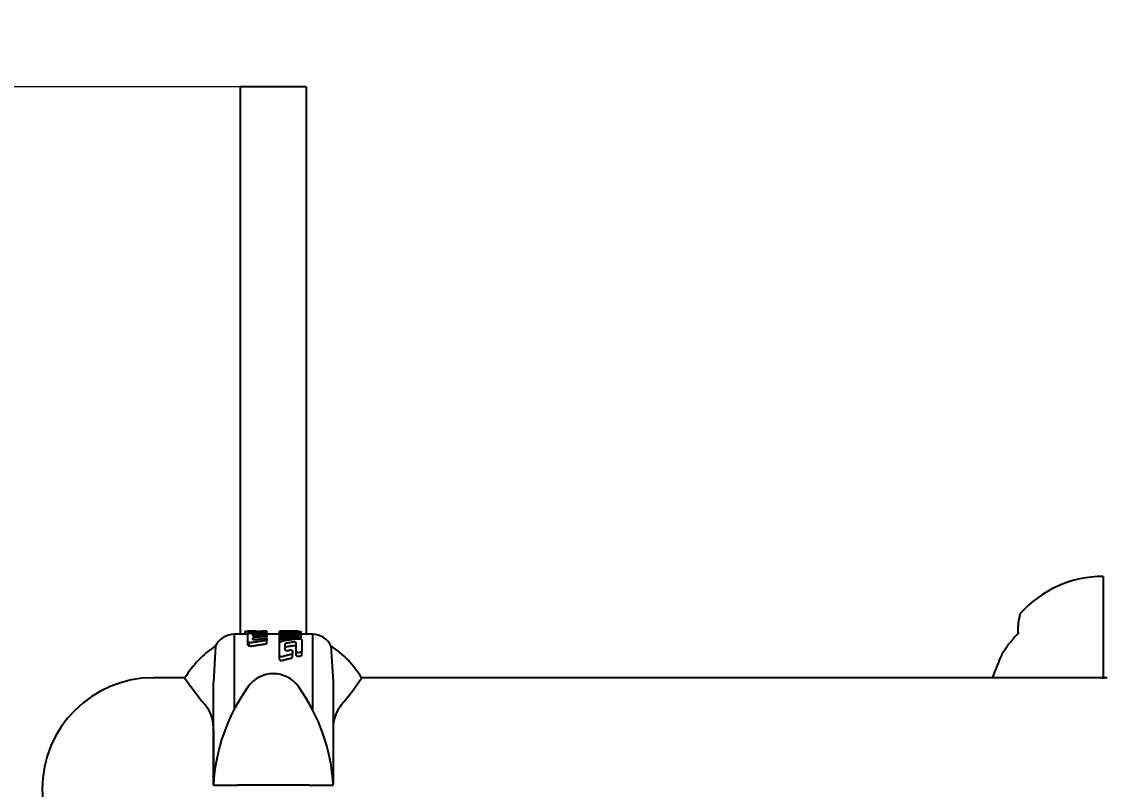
# Model space of a CAD drawing. Header units: millimetres. Extents: x -3135 to 2520, y -2914 to 2305.
# Drawn here: x -790 to -263, y 465 to 837 of the extents above; entities that cross this region are included whole.
import ezdxf

# ---------------------------------------------------------------- set-up
doc = ezdxf.new("R2010")
doc.units = ezdxf.units.MM
for name, color, linetype in [('DIKOM_ЗОНА', 80, 'Continuous'), ('DIKOM_ОБЪЕКТ', 7, 'Continuous'), ('DIKOM_РАЗМЕР_ЗОНА', 7, 'Continuous'), ('DIKOM_РАЗМЕР_ОБЪЕКТА', 7, 'Continuous')]:
    doc.layers.add(name, color=color, linetype=linetype)
doc.styles.add('style1', font='arial.ttf', dxfattribs={"width": 0.8})
doc.dimstyles.new('1-50', dxfattribs={"dimtxt": 300, "dimasz": 200, "dimexe": 100, "dimexo": 0, "dimgap": 100, "dimtad": 1, "dimdec": 0, "dimtxsty": 'style1', "dimcen": 0, "dimclrd": 7, "dimclre": 7, "dimadec": 1, "dimazin": 2, "dimtfac": 1, "dimtdec": 0, "dimtmove": 0, "dimatfit": 3, "dimfxl": 0, "dimlwd": 25, "dimlwe": 18, "dimarcsym": 0})

# ---------------------------------------------------------------- blocks, each defined once
blk = doc.blocks.new('*D11')
at = {"layer": 'Defpoints', "color": 0, "transparency": 16777216}
for p in [(-667.74, 805.45), (-1097.84, -794.55), (-651.74, -794.55)]:
    blk.add_point(p, dxfattribs=at)
at = {"layer": 'DIKOM_РАЗМЕР_ОБЪЕКТА', "color": 7, "lineweight": 18, "transparency": 16777216}
for p, q in [((-667.74, 805.45), (-1197.84, 805.45)), ((-651.74, -794.55), (-1197.84, -794.55))]:
    blk.add_line(p, q, dxfattribs=at)
at = {"layer": 'DIKOM_РАЗМЕР_ОБЪЕКТА', "color": 7, "lineweight": 25, "transparency": 16777216}
blk.add_line((-1097.84, 605.45), (-1097.84, -594.55), dxfattribs=at)
at = {"layer": 'DIKOM_РАЗМЕР_ОБЪЕКТА', "color": 7, "transparency": 16777216}
for points in [[(-1131.17, 605.45), (-1064.51, 605.45), (-1097.84, 805.45)], [(-1131.17, -594.55), (-1064.51, -594.55), (-1097.84, -794.55)]]:
    blk.add_solid(points, dxfattribs=at)
at = {"layer": 'DIKOM_РАЗМЕР_ОБЪЕКТА', "color": 0, "transparency": 16777216, "insert": (-1351.01, -112.02), "char_height": 300, "attachment_point": 5, "rotation": 90, "style": 'style1'}
blk.add_mtext('1600', dxfattribs=at)
blk = doc.blocks.new('*D12')
at = {"layer": 'Defpoints', "color": 0, "transparency": 16777216}
for p in [(-715.74, 2305.45), (-2685, -2294.55), (-715.74, -2294.55)]:
    blk.add_point(p, dxfattribs=at)
at = {"layer": 'DIKOM_РАЗМЕР_ЗОНА', "color": 7, "lineweight": 18, "transparency": 16777216}
for p, q in [((-715.74, 2305.45), (-2785, 2305.45)), ((-715.74, -2294.55), (-2785, -2294.55))]:
    blk.add_line(p, q, dxfattribs=at)
at = {"layer": 'DIKOM_РАЗМЕР_ЗОНА', "color": 7, "lineweight": 25, "transparency": 16777216}
blk.add_line((-2685, 2105.45), (-2685, -2094.55), dxfattribs=at)
at = {"layer": 'DIKOM_РАЗМЕР_ЗОНА', "color": 7, "transparency": 16777216}
for points in [[(-2718.33, 2105.45), (-2651.67, 2105.45), (-2685, 2305.45)], [(-2718.33, -2094.55), (-2651.67, -2094.55), (-2685, -2294.55)]]:
    blk.add_solid(points, dxfattribs=at)
at = {"layer": 'DIKOM_РАЗМЕР_ЗОНА', "color": 0, "transparency": 16777216, "insert": (-2938.17, 51.55), "char_height": 300, "attachment_point": 5, "rotation": 90, "style": 'style1'}
blk.add_mtext('4600', dxfattribs=at)

msp = doc.modelspace()

# ---------------------------------------------------------------- linework, layer by layer
at = {"layer": 'DIKOM_ЗОНА', "color": 3, "lineweight": 15}
msp.add_lwpolyline([(-779.74, -2294.55), (-651.74, -2294.55, 0.154428), (211.08, -2021.55, -0.154428), (498.69, -1930.55), (1020.26, -1930.55, 0.414214), (2520.26, -430.55), (2520.26, 441.45, 0.414214), (1020.26, 1941.45), (498.69, 1941.45, -0.154428), (211.08, 2032.45, 0.154428), (-651.74, 2305.45), (-779.74, 2305.45, 0.414214), (-2279.74, 805.45), (-2279.74, -794.55, 0.414214), (-779.74, -2294.55)], format="xyb", dxfattribs=at)
at = {"layer": 'DIKOM_ОБЪЕКТ'}
for p, q in [((-683.74, 805.45), (-683.74, 540.45)), ((-651.74, 805.45), (-683.74, 805.45)), ((-651.74, 805.45), (-651.74, 540.45)), ((-265.74, 568.45), (-265.74, 518.92)), ((-680.08, 540.45), (-686.74, 540.45)), ((-686.74, 540.45), (-686.74, 504.28)), ((-681.36, 540.45), (-681.36, 540.79)), ((-681.35, 540.45), (-681.35, 541.82)), ((-680.08, 541.44), (-680.08, 541.95)), ((-680.08, 540.77), (-680.08, 541.44)), ((-680.08, 537.02), (-680.08, 540.77)), ((-676.5, 541.95), (-680.05, 541.95)), ((-679.37, 540.94), (-679.37, 541.26)), ((-677.77, 541.76), (-677.77, 541.94)), ((-677.77, 540.28), (-677.77, 540.05)), ((-677.77, 538.56), (-677.77, 538.22)), ((-673.25, 541.29), (-673.25, 541.47)), ((-670.81, 541.95), (-673.13, 541.95)), ((-673.12, 541.95), (-673.12, 541.83)), ((-671.52, 541.35), (-671.52, 541.62)), ((-670.81, 541.95), (-670.81, 541.78)), ((-670.81, 541.22), (-670.81, 541.78)), ((-670.81, 541.22), (-670.81, 541.04)), ((-670.81, 540), (-670.81, 541.04)), ((-664.81, 540.45), (-670.81, 540.45)), ((-670.81, 540), (-670.81, 539.7)), ((-670.81, 538.15), (-670.81, 539.7)), ((-670.81, 538.15), (-670.81, 537.73)), ((-670.81, 538.15), (-670.81, 538.15)), ((-670.81, 536.14), (-670.81, 537.73)), ((-670.8, 540.45), (-670.8, 541.53)), ((-664.81, 541.1), (-664.81, 541.5)), ((-664.81, 539.58), (-664.81, 541.1)), ((-664.8, 541.87), (-664.8, 541.95)), ((-662.49, 541.95), (-664.8, 541.95)), ((-664.8, 541.52), (-664.8, 541.87)), ((-664.8, 539.64), (-664.8, 540.07)), ((-664.8, 538.68), (-664.8, 539.64)), ((-664.8, 538.23), (-664.8, 538.66)), ((-664.8, 536.66), (-664.8, 538.23)), ((-664.09, 541.6), (-664.09, 541.8)), ((-655.54, 541.95), (-658.51, 541.95)), ((-655.53, 541.86), (-655.53, 541.95)), ((-655.53, 539.47), (-655.53, 539.09)), ((-655.53, 538.3), (-655.53, 539.09)), ((-654.27, 541.81), (-654.27, 541.67)), ((-654.27, 540.78), (-654.27, 541.67)), ((-654.25, 540.75), (-654.25, 540.4)), ((-648.74, 540.45), (-654.25, 540.45)), ((-654.25, 538.87), (-654.25, 540.4)), ((-653.95, 537.68), (-653.95, 532.26)), ((-648.74, 540.45), (-648.74, 504.28)), ((-695.7, 534.91), (-696.74, 517.18)), ((-680.08, 535.41), (-680.08, 537.02)), ((-679.37, 534.86), (-679.37, 536.48)), ((-664.8, 530.22), (-664.8, 536.06)), ((-662.1, 535.7), (-662.1, 533.12)), ((-658.38, 532.32), (-658.38, 531.27)), ((-656.65, 532.11), (-656.65, 536.27)), ((-653.95, 530.54), (-653.95, 532.26)), ((-639.79, 534.91), (-638.74, 517.52)), ((-664.8, 528.44), (-664.8, 530.22)), ((-658.38, 529.52), (-658.38, 531.27)), ((-656.65, 530.38), (-656.65, 532.11)), ((-710.45, 519.45), (-725.74, 519.45)), ((-696.74, 517.52), (-696.74, 517.52)), ((-696.74, 467.45), (-696.74, 517.18)), ((-638.74, 517.52), (-638.74, 467.95)), ((-263.74, 519.45), (-625.04, 519.45)), ((-696.74, 494.39), (-696.74, 467.45)), ((-696.74, 467.45), (-688.21, 467.45)), ((-688.21, 467.45), (-685.13, 467.45)), ((-674.74, 467.45), (-685.13, 467.45)), ((-660.74, 467.45), (-674.74, 467.45)), ((-650.36, 467.45), (-660.74, 467.45)), ((-650.36, 467.45), (-647.28, 467.45)), ((-647.28, 467.45), (-638.74, 467.45))]:
    msp.add_line(p, q, dxfattribs=at)
for centre, radius, start, end in [((-265.74, 514.54), 53.91, 90, 138.075), ((-686.74, 530.45), 10, 90, 153.5323), ((-648.74, 530.45), 10, 26.4555, 90), ((-667.75, 493.46), 50, 123.9881, 148.8708), ((-667.72, 493.47), 49.97, 31.1264, 56.0181), ((-725.74, 465.45), 54, 90, 270), ((-603.74, 589.85), 128, 213.4484, 220.6567), ((-667.74, 506.36), 15, 35.7532, 144.2468), ((-731.74, 589.85), 128, 319.3433, 326.5516), ((-606.88, 462.54), 90, 144.2468, 176.8686), ((-728.61, 462.54), 90, 3.1314, 35.7532), ((-713.74, 495.38), 17, 0, 40.6567), ((-621.74, 495.38), 17, 139.3433, 180), ((-696.24, 467.95), 0.5, 269.9998, 270)]:
    msp.add_arc(centre, radius, start, end, dxfattribs=at)
at = {"layer": 'DIKOM_ОБЪЕКТ', "extrusion": (0, 0, -1)}
for centre, major_axis, start_param, end_param in [((-699.92, 506.12), (-0.375, -0.33), 6.283162, 6.283174), ((-635.57, 506.12), (0.375, -0.33), 0.000014, 0.000025)]:
    msp.add_ellipse(centre, major_axis=major_axis, ratio=0.651867, start_param=start_param, end_param=end_param, dxfattribs=at)
at = {"layer": 'DIKOM_ОБЪЕКТ'}
for points, knots in [([(-305.85, 550.56), (-305.96, 550.22), (-306.06, 549.88), (-306.31, 548.95), (-306.44, 548.35), (-306.68, 547.1), (-306.78, 546.44), (-306.92, 545.1), (-306.97, 544.41), (-307.01, 543.04), (-307, 542.35), (-306.95, 541.36), (-306.93, 541.06), (-306.91, 540.75)], [2.687971, 2.687971, 2.687971, 2.687971, 19.440816, 19.440816, 48.364958, 48.364958, 79.796796, 79.796796, 112.396796, 112.396796, 144.996796, 144.996796, 159.306741, 159.306741, 159.306741, 159.306741]), ([(-680.08, 541.87), (-680.27, 541.88), (-680.58, 541.88), (-680.9, 541.87), (-681.07, 541.86), (-681.17, 541.86), (-681.24, 541.85), (-681.3, 541.84), (-681.34, 541.83), (-681.35, 541.83), (-681.35, 541.82)], [0, 0, 0, 0, 3.632025, 5.197401, 6.539165, 7.46166, 8.196985, 8.858964, 10.312484, 11, 11, 11, 11]), ([(-679.37, 541.26), (-679.49, 541.27), (-679.6, 541.28), (-679.79, 541.31), (-679.87, 541.33), (-680.04, 541.38), (-680.08, 541.41), (-680.08, 541.44)], [0, 0, 0, 0, 0.000419132, 0.000419132, 0.000838263, 0.000838263, 0.001676527, 0.001676527, 0.001676527, 0.001676527]), ([(-680.08, 540.77), (-680.08, 540.81), (-680.02, 540.84), (-679.79, 540.9), (-679.63, 540.92), (-679.44, 540.93)], [0, 0, 0, 0, 0.00060095, 0.00060095, 0.0012019, 0.0012019, 0.0012019, 0.0012019]), ([(-677.64, 541.26), (-677.92, 541.25), (-678.21, 541.24), (-678.66, 541.23), (-678.81, 541.24), (-679.1, 541.25), (-679.24, 541.25), (-679.37, 541.26)], [0, 0, 0, 0, 0.000885067, 0.000885067, 0.001327601, 0.001327601, 0.001770134, 0.001770134, 0.001770134, 0.001770134]), ([(-677.77, 541.94), (-677.77, 541.95), (-677.71, 541.95), (-677.49, 541.95), (-677.32, 541.95), (-677.14, 541.95)], [0, 0, 0, 0, 0.000594862, 0.000594862, 0.001189725, 0.001189725, 0.001189725, 0.001189725]), ([(-676.41, 541.69), (-676.48, 541.68), (-676.62, 541.68), (-676.88, 541.68), (-677.12, 541.69), (-677.35, 541.7), (-677.55, 541.71), (-677.69, 541.73), (-677.76, 541.75), (-677.77, 541.76), (-677.77, 541.76)], [0, 0, 0, 0, 1.334051, 2.464762, 4.304737, 5.503522, 6.96176, 8.665625, 10.070351, 11, 11, 11, 11]), ([(-677.14, 540.48), (-677.33, 540.46), (-677.49, 540.43), (-677.71, 540.37), (-677.77, 540.33), (-677.77, 540.28)], [0, 0, 0, 0, 0.000603156, 0.000603156, 0.001206312, 0.001206312, 0.001206312, 0.001206312]), ([(-677.77, 540.05), (-677.77, 540.03), (-677.76, 540.01), (-677.74, 539.98), (-677.69, 539.95), (-677.63, 539.93), (-677.53, 539.89), (-677.38, 539.86), (-677.18, 539.83), (-676.98, 539.81), (-676.81, 539.81), (-676.69, 539.81), (-676.56, 539.81), (-676.46, 539.82), (-676.41, 539.83)], [0, 0, 0, 0, 1.285823, 2.18025, 3.093732, 4.152977, 5.395915, 7.249914, 8.788795, 10.869138, 11.903143, 12.754983, 13.581032, 15, 15, 15, 15]), ([(-677.14, 538.84), (-677.33, 538.82), (-677.49, 538.78), (-677.71, 538.68), (-677.77, 538.62), (-677.77, 538.56)], [0, 0, 0, 0, 0.000612026, 0.000612026, 0.001224052, 0.001224052, 0.001224052, 0.001224052]), ([(-677.77, 538.22), (-677.77, 538.2), (-677.76, 538.17), (-677.74, 538.13), (-677.7, 538.09), (-677.63, 538.05), (-677.54, 538.01), (-677.46, 537.97), (-677.36, 537.95), (-677.19, 537.91), (-676.99, 537.89), (-676.81, 537.88), (-676.68, 537.88), (-676.55, 537.89), (-676.45, 537.9), (-676.41, 537.91)], [0, 0, 0, 0, 1.411437, 2.25127, 3.243114, 4.541503, 5.986024, 6.936828, 7.735311, 9.108762, 11.809081, 12.74053, 13.596043, 14.787955, 16, 16, 16, 16]), ([(-674.48, 541.95), (-674.41, 541.95), (-674.33, 541.95), (-674.17, 541.95), (-674.09, 541.95), (-673.85, 541.95), (-673.69, 541.95), (-673.42, 541.95), (-673.31, 541.95), (-673.16, 541.95), (-673.12, 541.95), (-673.12, 541.95)], [0, 0, 0, 0, 0.00024185, 0.00024185, 0.0004837, 0.0004837, 0.0009674, 0.0009674, 0.0014511, 0.0014511, 0.0019348, 0.0019348, 0.0019348, 0.0019348]), ([(-673.12, 541.83), (-673.12, 541.82), (-673.18, 541.8), (-673.4, 541.78), (-673.57, 541.77), (-673.75, 541.77)], [0, 0, 0, 0, 0.000595571, 0.000595571, 0.001191142, 0.001191142, 0.001191142, 0.001191142]), ([(-671.52, 541.62), (-671.75, 541.59), (-672, 541.56), (-672.58, 541.51), (-672.9, 541.49), (-673.25, 541.47)], [0, 0, 0, 0, 0.00112198, 0.00112198, 0.002243959, 0.002243959, 0.002243959, 0.002243959]), ([(-672.18, 541.35), (-672.1, 541.35), (-672.02, 541.35), (-671.86, 541.36), (-671.78, 541.36), (-671.54, 541.35), (-671.38, 541.35), (-671.11, 541.32), (-671, 541.31), (-670.85, 541.27), (-670.81, 541.25), (-670.81, 541.22)], [0, 0, 0, 0, 0.000242638, 0.000242638, 0.000485275, 0.000485275, 0.000970551, 0.000970551, 0.001455826, 0.001455826, 0.001941102, 0.001941102, 0.001941102, 0.001941102]), ([(-672.18, 540.21), (-672.1, 540.21), (-672.02, 540.22), (-671.86, 540.22), (-671.78, 540.22), (-671.62, 540.22), (-671.54, 540.21), (-671.38, 540.2), (-671.31, 540.19), (-671.11, 540.16), (-671, 540.14), (-670.85, 540.07), (-670.81, 540.04), (-670.81, 540)], [0, 0, 0, 0, 0.000244316, 0.000244316, 0.000488632, 0.000488632, 0.000732947, 0.000732947, 0.000977263, 0.000977263, 0.001465895, 0.001465895, 0.001954526, 0.001954526, 0.001954526, 0.001954526]), ([(-672.18, 538.45), (-672.1, 538.46), (-672.02, 538.46), (-671.86, 538.47), (-671.77, 538.47), (-671.53, 538.46), (-671.37, 538.44), (-671.1, 538.38), (-671, 538.34), (-670.89, 538.27), (-670.86, 538.25), (-670.82, 538.2), (-670.81, 538.18), (-670.81, 538.15)], [0, 0, 0, 0, 0.000246926, 0.000246926, 0.000493852, 0.000493852, 0.000987704, 0.000987704, 0.001481555, 0.001481555, 0.001728481, 0.001728481, 0.001975407, 0.001975407, 0.001975407, 0.001975407]), ([(-670.81, 541.78), (-670.81, 541.75), (-670.88, 541.73), (-671.14, 541.67), (-671.31, 541.64), (-671.52, 541.62)], [0, 0, 0, 0, 0.001073173, 0.001073173, 0.002146347, 0.002146347, 0.002146347, 0.002146347]), ([(-670.81, 541.04), (-670.81, 541.01), (-670.87, 540.97), (-671.1, 540.92), (-671.26, 540.9), (-671.45, 540.89)], [0, 0, 0, 0, 0.000600142, 0.000600142, 0.001200284, 0.001200284, 0.001200284, 0.001200284]), ([(-670.81, 539.7), (-670.81, 539.67), (-670.83, 539.65), (-670.89, 539.6), (-670.93, 539.58), (-671.1, 539.51), (-671.26, 539.48), (-671.45, 539.46)], [0, 0, 0, 0, 0.000303671, 0.000303671, 0.000607343, 0.000607343, 0.001214685, 0.001214685, 0.001214685, 0.001214685]), ([(-670.81, 537.73), (-670.81, 537.69), (-670.83, 537.66), (-670.88, 537.59), (-670.93, 537.56), (-671.09, 537.47), (-671.26, 537.42), (-671.45, 537.4)], [0, 0, 0, 0, 0.00030952, 0.00030952, 0.00061904, 0.00061904, 0.001238079, 0.001238079, 0.001238079, 0.001238079]), ([(-664.81, 541.5), (-664.81, 541.52), (-664.75, 541.54), (-664.53, 541.58), (-664.36, 541.59), (-663.99, 541.6), (-663.78, 541.6), (-663.49, 541.6), (-663.4, 541.59), (-663.23, 541.59), (-663.15, 541.58), (-663.08, 541.57)], [0, 0, 0, 0, 0.000596609, 0.000596609, 0.001193218, 0.001193218, 0.001789827, 0.001789827, 0.002088132, 0.002088132, 0.002386436, 0.002386436, 0.002386436, 0.002386436]), ([(-664.51, 540.99), (-664.6, 541), (-664.68, 541.02), (-664.78, 541.06), (-664.81, 541.08), (-664.81, 541.1)], [0, 0, 0, 0, 0.000401808, 0.000401808, 0.0008036159, 0.0008036159, 0.0008036159, 0.0008036159]), ([(-664.09, 541.8), (-664.21, 541.8), (-664.32, 541.81), (-664.51, 541.82), (-664.59, 541.83), (-664.76, 541.85), (-664.8, 541.86), (-664.8, 541.87)], [0, 0, 0, 0, 0.000413862, 0.000413862, 0.000827723, 0.000827723, 0.001655447, 0.001655447, 0.001655447, 0.001655447]), ([(-664.8, 540.07), (-664.8, 540.12), (-664.74, 540.16), (-664.51, 540.23), (-664.35, 540.26), (-664.16, 540.28)], [0, 0, 0, 0, 0.000604149, 0.000604149, 0.001208299, 0.001208299, 0.001208299, 0.001208299]), ([(-663.43, 539.4), (-663.5, 539.39), (-663.62, 539.38), (-663.79, 539.38), (-663.92, 539.38), (-664.04, 539.39), (-664.16, 539.4), (-664.27, 539.41), (-664.38, 539.43), (-664.48, 539.45), (-664.57, 539.47), (-664.65, 539.5), (-664.71, 539.53), (-664.76, 539.57), (-664.79, 539.6), (-664.8, 539.63), (-664.8, 539.64)], [0, 0, 0, 0, 1.983137, 3.286367, 4.292482, 5.362406, 6.443362, 7.536605, 8.642821, 9.762383, 10.895502, 12.041582, 13.199239, 14.284843, 16.222018, 17, 17, 17, 17]), ([(-664.8, 538.66), (-664.8, 538.69), (-664.78, 538.72), (-664.73, 538.78), (-664.68, 538.81), (-664.52, 538.88), (-664.35, 538.92), (-664.16, 538.94)], [0, 0, 0, 0, 0.000306022, 0.000306022, 0.000612045, 0.000612045, 0.00122409, 0.00122409, 0.00122409, 0.00122409]), ([(-663.43, 537.93), (-663.53, 537.91), (-663.7, 537.9), (-663.92, 537.9), (-664.06, 537.91), (-664.17, 537.93), (-664.27, 537.94), (-664.38, 537.96), (-664.48, 537.99), (-664.57, 538.02), (-664.64, 538.06), (-664.72, 538.1), (-664.78, 538.16), (-664.8, 538.21), (-664.8, 538.23)], [0, 0, 0, 0, 2.267741, 4.084198, 4.900696, 5.619562, 6.548333, 7.512199, 8.496376, 9.496801, 10.512177, 11.517157, 13.200811, 15, 15, 15, 15]), ([(-662.36, 541.8), (-662.64, 541.79), (-662.93, 541.78), (-663.37, 541.78), (-663.52, 541.78), (-663.82, 541.79), (-663.96, 541.79), (-664.09, 541.8)], [0, 0, 0, 0, 0.00088432, 0.00088432, 0.001326479, 0.001326479, 0.001768639, 0.001768639, 0.001768639, 0.001768639]), ([(-663.97, 536.96), (-663.71, 537.09), (-663.41, 537.21), (-662.73, 537.41), (-662.36, 537.49), (-661.94, 537.55)], [0, 0, 0, 0, 0.001346421, 0.001346421, 0.002692842, 0.002692842, 0.002692842, 0.002692842]), ([(-662.09, 540.73), (-662.16, 540.72), (-662.32, 540.71), (-662.58, 540.71), (-662.81, 540.72), (-663, 540.74), (-663.1, 540.76), (-663.15, 540.77)], [0, 0, 0, 0, 1.716921, 3.434164, 5.356533, 6.556245, 8, 8, 8, 8]), ([(-661.13, 541.95), (-661.22, 541.95), (-661.35, 541.95), (-661.59, 541.95), (-661.79, 541.95), (-661.97, 541.95), (-662.12, 541.95), (-662.24, 541.95), (-662.34, 541.95), (-662.4, 541.95), (-662.45, 541.95), (-662.48, 541.95), (-662.49, 541.95), (-662.49, 541.95), (-662.49, 541.95)], [0, 0, 0, 0, 2.245147, 3.136788, 5.540622, 6.986087, 7.726907, 9.593999, 10.646268, 11.636637, 12.582474, 13.721476, 14.601004, 15, 15, 15, 15]), ([(-661.63, 541.4), (-661.58, 541.39), (-661.48, 541.38), (-661.35, 541.37), (-661.21, 541.37), (-661.08, 541.36), (-660.97, 541.36), (-660.81, 541.36), (-660.59, 541.36), (-660.32, 541.38), (-660.18, 541.4), (-660.12, 541.41)], [0, 0, 0, 0, 1.6242, 2.505769, 3.365227, 4.711333, 5.322284, 5.749117, 7.968765, 9.915126, 12, 12, 12, 12]), ([(-656.24, 541.93), (-656.46, 541.92), (-656.72, 541.92), (-657.3, 541.9), (-657.62, 541.89), (-657.97, 541.89)], [0, 0, 0, 0, 0.001117037, 0.001117037, 0.002234074, 0.002234074, 0.002234074, 0.002234074]), ([(-656.9, 539.7), (-656.82, 539.71), (-656.74, 539.72), (-656.58, 539.72), (-656.5, 539.72), (-656.33, 539.72), (-656.25, 539.71), (-656.1, 539.7), (-656.03, 539.69), (-655.89, 539.66), (-655.83, 539.65), (-655.73, 539.62), (-655.68, 539.6), (-655.57, 539.55), (-655.53, 539.51), (-655.53, 539.47)], [0, 0, 0, 0, 0.000245003, 0.000245003, 0.000490006, 0.000490006, 0.000735009, 0.000735009, 0.000980012, 0.000980012, 0.001225015, 0.001225015, 0.001470018, 0.001470018, 0.001960024, 0.001960024, 0.001960024, 0.001960024]), ([(-656.8, 538.24), (-656.48, 538.28), (-656.14, 538.3), (-655.61, 538.31), (-655.44, 538.3), (-655.09, 538.27), (-654.93, 538.25), (-654.78, 538.22)], [0, 0, 0, 0, 0.001038847, 0.001038847, 0.001558271, 0.001558271, 0.002077695, 0.002077695, 0.002077695, 0.002077695]), ([(-655.54, 541.95), (-655.55, 541.95), (-655.62, 541.95), (-655.86, 541.94), (-656.04, 541.94), (-656.24, 541.93)], [0.000137091, 0.000137091, 0.000137091, 0.000137091, 0.001062941, 0.001062941, 0.002125883, 0.002125883, 0.002125883, 0.002125883]), ([(-655.53, 539.09), (-655.53, 539.07), (-655.55, 539.04), (-655.61, 538.98), (-655.65, 538.96), (-655.81, 538.89), (-655.98, 538.85), (-656.17, 538.83)], [0, 0, 0, 0, 0.000305469, 0.000305469, 0.000610937, 0.000610937, 0.001221875, 0.001221875, 0.001221875, 0.001221875]), ([(-656.05, 541.85), (-655.92, 541.85), (-655.74, 541.86), (-655.34, 541.87), (-655.13, 541.87), (-654.74, 541.86), (-654.57, 541.85), (-654.33, 541.83), (-654.27, 541.82), (-654.27, 541.81)], [0, 0, 0, 0, 0.000613666, 0.000613666, 0.001227331, 0.001227331, 0.001840997, 0.001840997, 0.002454662, 0.002454662, 0.002454662, 0.002454662]), ([(-655.61, 540.91), (-655.54, 540.92), (-655.46, 540.92), (-655.3, 540.92), (-655.22, 540.92), (-655.05, 540.92), (-654.97, 540.92), (-654.82, 540.91), (-654.75, 540.9), (-654.55, 540.88), (-654.44, 540.86), (-654.29, 540.81), (-654.25, 540.78), (-654.25, 540.75)], [0, 0, 0, 0, 0.000243355, 0.000243355, 0.000486711, 0.000486711, 0.000730066, 0.000730066, 0.000973422, 0.000973422, 0.001460133, 0.001460133, 0.001946844, 0.001946844, 0.001946844, 0.001946844]), ([(-654.25, 540.4), (-654.25, 540.36), (-654.31, 540.32), (-654.53, 540.25), (-654.69, 540.22), (-654.88, 540.21)], [0, 0, 0, 0, 0.00060333, 0.00060333, 0.00120666, 0.00120666, 0.00120666, 0.00120666]), ([(-654.88, 538.67), (-654.69, 538.69), (-654.53, 538.72), (-654.31, 538.79), (-654.25, 538.83), (-654.25, 538.87)], [0, 0, 0, 0, 0.000603539, 0.000603539, 0.001207077, 0.001207077, 0.001207077, 0.001207077]), ([(-654.78, 538.22), (-654.64, 538.2), (-654.51, 538.17), (-654.28, 538.09), (-654.19, 538.04), (-653.99, 537.9), (-653.95, 537.79), (-653.95, 537.68)], [0, 0, 0, 0, 0.000496221, 0.000496221, 0.000992443, 0.000992443, 0.001984886, 0.001984886, 0.001984886, 0.001984886]), ([(-319.3, 519.45), (-317.76, 523.21), (-316.23, 526.97), (-314.69, 530.73), (-314.69, 530.73), (-314.69, 530.73), (-314.69, 530.73), (-314.62, 530.89), (-314.55, 531.01), (-314.27, 531.51), (-314.04, 531.88), (-313.4, 532.91), (-312.97, 533.55), (-312.01, 534.91), (-311.47, 535.61), (-310.37, 536.99), (-309.79, 537.67), (-308.6, 539), (-307.99, 539.66), (-307.21, 540.45), (-307.06, 540.6), (-306.91, 540.76)], [-140.081027, -140.081027, -140.081027, -140.081027, 5.208361, 5.208361, 5.208361, 5.215159, 5.215159, 5.215159, 11.576809, 11.576809, 31.779476, 31.779476, 67.644885, 67.644885, 108.044885, 108.044885, 148.444885, 148.444885, 188.844885, 188.844885, 198.480191, 198.480191, 198.480191, 198.480191]), ([(-679.37, 536.48), (-679.49, 536.51), (-679.6, 536.54), (-679.79, 536.62), (-679.87, 536.67), (-680.04, 536.81), (-680.08, 536.91), (-680.08, 537.02)], [0, 0, 0, 0, 0.0004289, 0.0004289, 0.0008578, 0.0008578, 0.001715599, 0.001715599, 0.001715599, 0.001715599]), ([(-680.08, 535.41), (-680.08, 535.36), (-680.07, 535.31), (-680.02, 535.2), (-679.98, 535.15), (-679.87, 535.05), (-679.79, 535), (-679.6, 534.92), (-679.49, 534.89), (-679.37, 534.86)], [0, 0, 0, 0, 0.000429704, 0.000429704, 0.000859408, 0.000859408, 0.001289113, 0.001289113, 0.001718817, 0.001718817, 0.001718817, 0.001718817]), ([(-677.64, 536.47), (-677.92, 536.43), (-678.2, 536.4), (-678.66, 536.39), (-678.81, 536.4), (-679.1, 536.43), (-679.24, 536.45), (-679.37, 536.48)], [0, 0, 0, 0, 0.000887347, 0.000887347, 0.001331021, 0.001331021, 0.001774694, 0.001774694, 0.001774694, 0.001774694]), ([(-679.37, 534.86), (-679.24, 534.83), (-679.1, 534.81), (-678.81, 534.78), (-678.66, 534.77), (-678.21, 534.78), (-677.92, 534.81), (-677.64, 534.86)], [0, 0, 0, 0, 0.000447803, 0.000447803, 0.000895606, 0.000895606, 0.001791211, 0.001791211, 0.001791211, 0.001791211]), ([(-671.45, 535.8), (-671.26, 535.83), (-671.09, 535.88), (-670.87, 536), (-670.81, 536.07), (-670.81, 536.14)], [0, 0, 0, 0, 0.000619644, 0.000619644, 0.001239289, 0.001239289, 0.001239289, 0.001239289]), ([(-664.8, 536.06), (-664.8, 536.22), (-664.71, 536.39), (-664.42, 536.69), (-664.21, 536.83), (-663.97, 536.96)], [0, 0, 0, 0, 0.001310871, 0.001310871, 0.002621743, 0.002621743, 0.002621743, 0.002621743]), ([(-664.8, 536.66), (-664.8, 536.62), (-664.78, 536.57), (-664.7, 536.51), (-664.66, 536.48), (-664.63, 536.47)], [0, 0, 0, 0, 3.009531, 4.570633, 6, 6, 6, 6]), ([(-661.46, 536.09), (-661.66, 536.06), (-661.82, 536), (-662.04, 535.86), (-662.1, 535.78), (-662.1, 535.7)], [0, 0, 0, 0, 0.000627724, 0.000627724, 0.001255448, 0.001255448, 0.001255448, 0.001255448]), ([(-662.1, 534.06), (-662.1, 534.1), (-662.08, 534.14), (-662.03, 534.23), (-661.99, 534.26), (-661.88, 534.34), (-661.81, 534.37), (-661.65, 534.42), (-661.56, 534.45), (-661.46, 534.46)], [0, 0, 0, 0, 0.000314979, 0.000314979, 0.000629957, 0.000629957, 0.000944936, 0.000944936, 0.001259915, 0.001259915, 0.001259915, 0.001259915]), ([(-662.1, 533.12), (-662.1, 533.08), (-662.09, 533.02), (-662.04, 532.93), (-661.98, 532.87), (-661.91, 532.8), (-661.81, 532.73), (-661.68, 532.68), (-661.55, 532.64), (-661.45, 532.61), (-661.36, 532.6), (-661.23, 532.58), (-661.07, 532.58), (-660.89, 532.59), (-660.78, 532.61), (-660.73, 532.62)], [0, 0, 0, 0, 1.703885, 3.171044, 4.234752, 5.299769, 6.750072, 8.375952, 9.511985, 10.185435, 11.042913, 11.853377, 13.193266, 14.818898, 16, 16, 16, 16]), ([(-659.75, 532.83), (-659.59, 532.86), (-659.41, 532.87), (-659.07, 532.85), (-658.91, 532.81), (-658.65, 532.7), (-658.55, 532.64), (-658.41, 532.48), (-658.38, 532.4), (-658.38, 532.32)], [0, 0, 0, 0, 0.000512692, 0.000512692, 0.001025383, 0.001025383, 0.001538075, 0.001538075, 0.002050766, 0.002050766, 0.002050766, 0.002050766]), ([(-656.65, 536.27), (-656.65, 536.3), (-656.66, 536.33), (-656.69, 536.39), (-656.72, 536.42), (-656.83, 536.5), (-656.93, 536.55), (-657.13, 536.61), (-657.2, 536.63), (-657.36, 536.65), (-657.44, 536.66), (-657.69, 536.67), (-657.86, 536.66), (-658.01, 536.64)], [0, 0, 0, 0, 0.000249619, 0.000249619, 0.000499237, 0.000499237, 0.000998475, 0.000998475, 0.001248093, 0.001248093, 0.001497712, 0.001497712, 0.001996949, 0.001996949, 0.001996949, 0.001996949]), ([(-658.01, 535.02), (-657.94, 535.04), (-657.86, 535.04), (-657.69, 535.05), (-657.6, 535.05), (-657.36, 535.04), (-657.2, 535.01), (-656.93, 534.94), (-656.83, 534.89), (-656.72, 534.8), (-656.69, 534.77), (-656.66, 534.71), (-656.65, 534.67), (-656.65, 534.64)], [0, 0, 0, 0, 0.000250287, 0.000250287, 0.000500575, 0.000500575, 0.001001149, 0.001001149, 0.001501724, 0.001501724, 0.001752011, 0.001752011, 0.002002299, 0.002002299, 0.002002299, 0.002002299]), ([(-653.95, 532.26), (-653.95, 532.21), (-653.96, 532.15), (-654.02, 532.05), (-654.06, 532), (-654.22, 531.86), (-654.38, 531.78), (-654.58, 531.73)], [0, 0, 0, 0, 0.000325765, 0.000325765, 0.000651529, 0.000651529, 0.001303059, 0.001303059, 0.001303059, 0.001303059]), ([(-663.43, 529.62), (-663.49, 529.61), (-663.59, 529.59), (-663.76, 529.57), (-663.93, 529.58), (-664.1, 529.6), (-664.22, 529.64), (-664.33, 529.67), (-664.47, 529.74), (-664.63, 529.85), (-664.76, 530.01), (-664.8, 530.14), (-664.8, 530.22)], [0, 0, 0, 0, 1.129239, 2.011652, 3.157385, 4.396775, 5.162004, 5.648759, 6.924122, 8.503661, 10.397099, 13, 13, 13, 13]), ([(-664.8, 528.44), (-664.8, 528.39), (-664.78, 528.31), (-664.73, 528.19), (-664.66, 528.1), (-664.58, 528.02), (-664.49, 527.96), (-664.38, 527.9), (-664.28, 527.86), (-664.17, 527.82), (-664.06, 527.8), (-663.96, 527.79), (-663.85, 527.78), (-663.71, 527.78), (-663.57, 527.79), (-663.47, 527.81), (-663.43, 527.82)], [0, 0, 0, 0, 2.107356, 3.754074, 5.399676, 6.061085, 7.790131, 8.825389, 9.887238, 10.889603, 11.819046, 12.663977, 13.411772, 14.592699, 15.921047, 17, 17, 17, 17]), ([(-658.38, 531.27), (-658.38, 531.22), (-658.39, 531.16), (-658.45, 531.05), (-658.49, 531), (-658.65, 530.85), (-658.81, 530.76), (-659.01, 530.71)], [0, 0, 0, 0, 0.000329065, 0.000329065, 0.000658131, 0.000658131, 0.001316262, 0.001316262, 0.001316262, 0.001316262]), ([(-659.01, 528.95), (-658.81, 529), (-658.65, 529.09), (-658.43, 529.29), (-658.38, 529.41), (-658.38, 529.52)], [0, 0, 0, 0, 0.000662463, 0.000662463, 0.001324925, 0.001324925, 0.001324925, 0.001324925]), ([(-655.28, 531.57), (-655.34, 531.56), (-655.45, 531.54), (-655.62, 531.53), (-655.78, 531.54), (-655.9, 531.55), (-655.99, 531.57), (-656.07, 531.59), (-656.18, 531.62), (-656.33, 531.68), (-656.46, 531.77), (-656.55, 531.86), (-656.61, 531.94), (-656.64, 532.02), (-656.65, 532.08), (-656.65, 532.11)], [0, 0, 0, 0, 1.448609, 2.693486, 3.916225, 5.080798, 5.585243, 6.233183, 7.042547, 8.578886, 10.817207, 11.950024, 13.345951, 14.577692, 16, 16, 16, 16]), ([(-656.65, 530.38), (-656.65, 530.33), (-656.62, 530.21), (-656.52, 530.08), (-656.41, 530), (-656.33, 529.95), (-656.25, 529.91), (-656.15, 529.87), (-656.04, 529.84), (-655.91, 529.81), (-655.77, 529.79), (-655.61, 529.79), (-655.45, 529.8), (-655.34, 529.82), (-655.28, 529.83)], [0, 0, 0, 0, 2.30031, 4.841147, 5.967536, 6.504504, 7.755138, 8.483263, 9.172804, 10.38649, 11.573355, 12.365457, 13.722575, 15, 15, 15, 15]), ([(-654.58, 529.99), (-654.38, 530.04), (-654.22, 530.12), (-654, 530.32), (-653.95, 530.43), (-653.95, 530.54)], [0, 0, 0, 0, 0.000655999, 0.000655999, 0.001311997, 0.001311997, 0.001311997, 0.001311997]), ([(-625.13, 519.02), (-625.08, 519.09), (-625.05, 519.13), (-625.03, 519.17), (-625.03, 519.17), (-625.02, 519.18), (-625.02, 519.18), (-625.02, 519.18), (-625.02, 519.18), (-625.02, 519.18), (-625.02, 519.18), (-625.02, 519.18), (-625.02, 519.18), (-625.02, 519.18), (-625.02, 519.18), (-625.02, 519.18), (-625.02, 519.18), (-625.02, 519.18), (-625.02, 519.18), (-625.02, 519.18), (-625.02, 519.18), (-625.02, 519.18), (-625.02, 519.18), (-625.02, 519.18), (-625.02, 519.18), (-625.02, 519.18), (-625.02, 519.18), (-625.02, 519.18), (-625.02, 519.18), (-625.02, 519.18), (-625.02, 519.18), (-625.02, 519.18), (-625.02, 519.18), (-625.02, 519.18), (-625.02, 519.18), (-625.02, 519.18), (-625.02, 519.18), (-625.02, 519.18), (-625.02, 519.18), (-625.02, 519.18), (-625.02, 519.18), (-625.02, 519.18), (-625.02, 519.18), (-625.02, 519.18), (-625.02, 519.18), (-625.02, 519.18), (-625.02, 519.18), (-625.02, 519.18)], [356.92545, 356.92545, 356.92545, 356.92545, 382.015412, 382.015412, 394.085024, 394.085024, 394.775091, 394.775091, 395.465157, 395.465157, 395.657028, 395.657028, 395.703088, 395.703088, 395.749148, 395.749148, 395.795207, 395.795207, 395.841267, 395.841267, 395.887327, 395.887327, 395.933387, 395.933387, 395.979447, 395.979447, 396.025507, 396.025507, 396.071566, 396.071566, 396.117626, 396.117626, 396.163686, 396.163686, 396.209746, 396.209746, 396.255806, 396.255806, 396.301866, 396.301866, 396.374751, 396.374751, 396.478355, 396.478355, 396.685562, 396.685562, 397, 397, 397, 397])]:
    msp.add_open_spline(points, degree=3, knots=knots, dxfattribs=at)
for points in [[(-681.35, 540.82), (-681.36, 540.81), (-681.36, 540.8), (-681.36, 540.79)], [(-680.08, 541.95), (-680.08, 541.95), (-680.07, 541.95), (-680.05, 541.95)], [(-670.8, 541.53), (-670.8, 541.53), (-670.8, 541.54), (-670.81, 541.54)], [(-664.81, 539.58), (-664.81, 539.57), (-664.81, 539.56), (-664.8, 539.56)], [(-658.55, 540.99), (-658.66, 540.97), (-658.8, 540.95), (-658.96, 540.94)], [(-655.53, 541.95), (-655.53, 541.95), (-655.53, 541.95), (-655.54, 541.95)], [(-654.27, 541.67), (-654.27, 541.65), (-654.35, 541.63), (-654.49, 541.62)]]:
    msp.add_open_spline(points, degree=3, dxfattribs=at)
for points, weights in [([(-679.44, 540.93), (-677.03, 541.09), (-674.61, 541.23), (-672.18, 541.35)], [1, 0.999882233435, 0.999882233435, 1]), ([(-673.25, 541.47), (-674.72, 541.41), (-676.18, 541.34), (-677.64, 541.26)], [1, 0.99995741059, 0.99995741059, 1]), ([(-677.14, 541.95), (-676.92, 541.95), (-676.71, 541.95), (-676.5, 541.95)], [1, 0.999996272389, 0.999993443338, 0.999991512846]), ([(-671.45, 540.89), (-673.35, 540.76), (-675.25, 540.62), (-677.14, 540.48)], [1, 0.999926770865, 0.999926770865, 1]), ([(-671.45, 539.46), (-673.35, 539.26), (-675.25, 539.06), (-677.14, 538.84)], [1, 0.99992360351, 0.99992360351, 1]), ([(-676.5, 541.95), (-675.83, 541.95), (-675.16, 541.95), (-674.48, 541.95)], [0.999991512846, 0.999985434829, 0.999988263881, 1]), ([(-673.75, 541.77), (-674.64, 541.74), (-675.52, 541.72), (-676.41, 541.69)], [1, 0.999984438858, 0.999984438858, 1]), ([(-676.41, 539.83), (-675, 539.96), (-673.59, 540.09), (-672.18, 540.21)], [1, 0.999958799093, 0.999958799093, 1]), ([(-676.41, 537.91), (-675, 538.09), (-673.59, 538.27), (-672.18, 538.45)], [1, 0.999956719182, 0.999956719182, 1]), ([(-663.15, 540.77), (-663.6, 540.84), (-664.05, 540.92), (-664.51, 540.99)], [1, 0.999974481205, 0.999974481205, 1]), ([(-664.16, 540.28), (-661.32, 540.51), (-658.48, 540.72), (-655.61, 540.91)], [1, 0.999833886083, 0.999833886083, 1]), ([(-664.16, 538.94), (-661.75, 539.21), (-659.33, 539.47), (-656.9, 539.7)], [1, 0.999876421892, 0.999876421892, 1]), ([(-654.88, 540.21), (-657.75, 539.96), (-660.6, 539.69), (-663.43, 539.4)], [1, 0.99983033551, 0.99983033551, 1]), ([(-656.17, 538.83), (-658.6, 538.54), (-661.03, 538.24), (-663.43, 537.93)], [1, 0.99987312706, 0.99987312706, 1]), ([(-663.08, 541.57), (-662.6, 541.52), (-662.11, 541.46), (-661.63, 541.4)], [1, 0.99996494116, 0.99996494116, 1]), ([(-657.97, 541.89), (-659.43, 541.86), (-660.9, 541.83), (-662.36, 541.8)], [1, 0.999957975038, 0.999957975038, 1]), ([(-658.96, 540.94), (-660, 540.87), (-661.05, 540.8), (-662.09, 540.73)], [1, 0.99997811892, 0.99997811892, 1]), ([(-661.94, 537.55), (-660.24, 537.79), (-658.52, 538.02), (-656.8, 538.24)], [1, 0.999935909247, 0.999935909247, 1]), ([(-658.47, 541.95), (-659.36, 541.95), (-660.24, 541.95), (-661.13, 541.95)], [1, 0.999984535784, 0.999984535784, 1]), ([(-660.12, 541.41), (-658.76, 541.61), (-657.41, 541.76), (-656.05, 541.85)], [1, 0.999630104073, 0.999630104073, 1]), ([(-654.49, 541.62), (-655.85, 541.46), (-657.2, 541.25), (-658.55, 540.99)], [1, 0.999644456848, 0.999644456848, 1]), ([(-655.53, 538.61), (-655.32, 538.63), (-655.1, 538.65), (-654.88, 538.67)], [0.999962905754, 0.999974259315, 0.999986624064, 1]), ([(-671.45, 537.4), (-673.53, 537.1), (-675.59, 536.79), (-677.64, 536.47)], [1, 0.999904283093, 0.999904283093, 1]), ([(-677.64, 534.86), (-675.59, 535.18), (-673.53, 535.5), (-671.45, 535.8)], [1, 0.999899828688, 0.999899828688, 1]), ([(-658.01, 536.64), (-659.17, 536.46), (-660.32, 536.28), (-661.46, 536.09)], [1, 0.999969553174, 0.999969553174, 1]), ([(-661.46, 534.46), (-660.32, 534.65), (-659.17, 534.84), (-658.01, 535.02)], [1, 0.999968112125, 0.999968112125, 1]), ([(-660.73, 532.62), (-660.4, 532.69), (-660.08, 532.76), (-659.75, 532.83)], [1, 0.999997227852, 0.999997227852, 1]), ([(-659.01, 530.71), (-660.5, 530.36), (-661.97, 529.99), (-663.43, 529.62)], [1, 0.999940093634, 0.999940093634, 1]), ([(-663.43, 527.82), (-661.97, 528.21), (-660.5, 528.58), (-659.01, 528.95)], [1, 0.999936656586, 0.999936656586, 1]), ([(-654.58, 531.73), (-654.82, 531.68), (-655.05, 531.63), (-655.28, 531.57)], [1, 0.999998575662, 0.999998575662, 1]), ([(-655.28, 529.83), (-655.05, 529.89), (-654.82, 529.94), (-654.58, 529.99)], [1, 0.999998497762, 0.999998497762, 1])]:
    msp.add_rational_spline(points, weights, degree=3, dxfattribs=at)

# ---------------------------------------------------------------- dimensions: what is measured, and where the dimension line sits
at = {"layer": 'DIKOM_РАЗМЕР_ЗОНА'}
dim = msp.add_linear_dim(base=(-2685, -2294.55), p1=(-715.74, 2305.45), p2=(-715.74, -2294.55), angle=90, dimstyle='1-50', dxfattribs=at)
dim.commit()
dim.dimension.update_dxf_attribs({"geometry": '*D12', "text_midpoint": (-2685, 51.55), "dimtype": 160})
at = {"layer": 'DIKOM_РАЗМЕР_ОБЪЕКТА'}
dim = msp.add_linear_dim(base=(-1097.84, -794.55), p1=(-667.74, 805.45), p2=(-651.74, -794.55), angle=90, dimstyle='1-50', dxfattribs=at)
dim.commit()
dim.dimension.update_dxf_attribs({"geometry": '*D11', "text_midpoint": (-1097.84, -112.02), "dimtype": 160})

doc.saveas('drawing.dxf')
